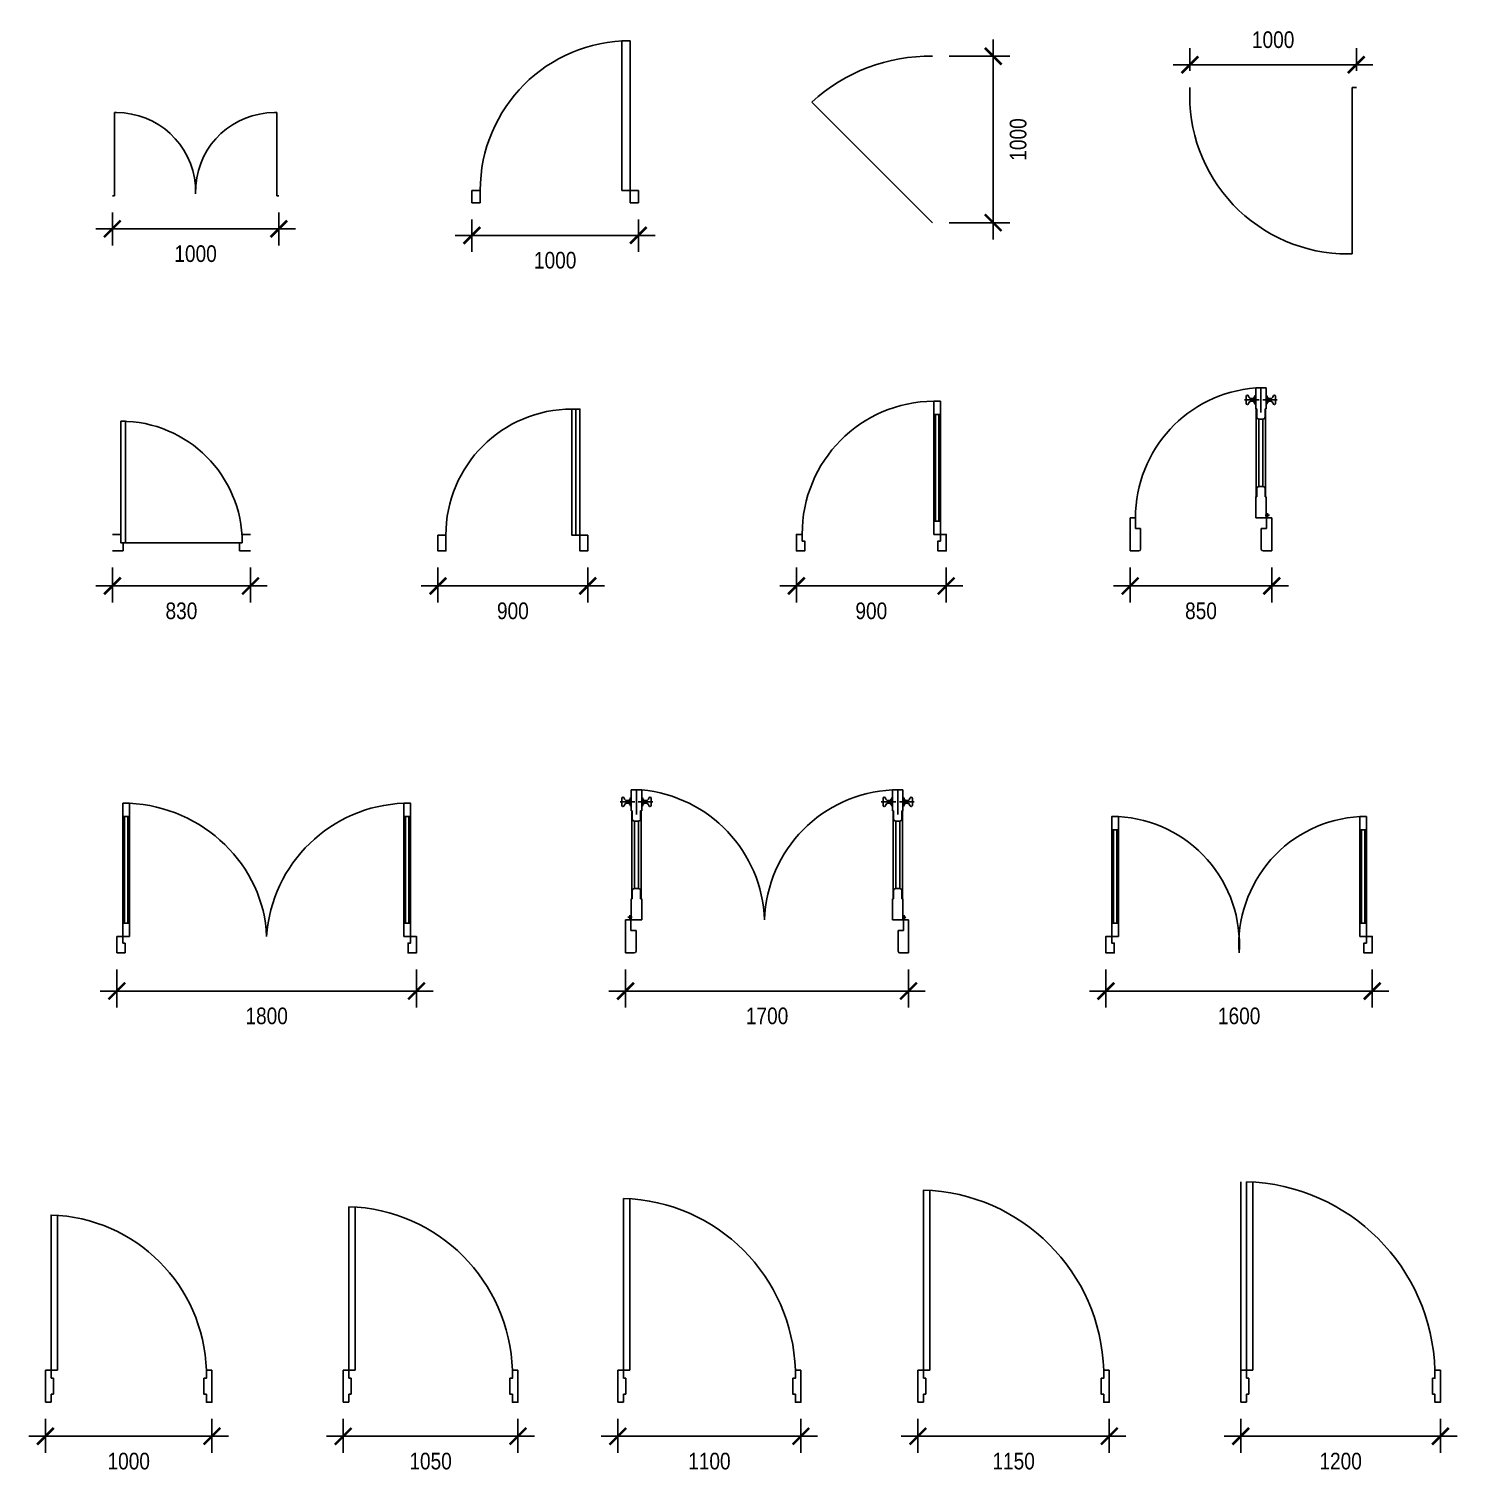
# Model space of a CAD drawing. Header units: millimetres. Extents: x -14129 to 25170, y 11877 to 30307.
# Drawn here: x 16393 to 24975, y 11889 to 20561 of the extents above; entities that cross this region are included whole.
import ezdxf

# ---------------------------------------------------------------- set-up
doc = ezdxf.new("R2010")
doc.units = ezdxf.units.MM
doc.linetypes.add('CENTER', pattern=[2, 1.25, -0.25, 0.25, -0.25])
doc.styles.add('DIM', font='', dxfattribs={"height": 100})
doc.styles.get('DIM').set_extended_font_data('VNI-Helve-Condense')
doc.dimstyles.new('100', dxfattribs={"dimtxt": 100, "dimasz": 100, "dimexe": 100, "dimexo": 100, "dimgap": 100, "dimtad": 2, "dimdec": 0, "dimzin": 0, "dimdsep": 46, "dimtxsty": 'DIM', "dimblk": 'ARCHTICK', "dimcen": 100, "dimdle": 100, "dimadec": 0, "dimazin": 0, "dimtfac": 1, "dimtdec": 0, "dimtofl": 0, "dimtmove": 0, "dimatfit": 3, "dimldrblk": 'ARCHTICK', "dimfxl": 1, "dimtolj": 1, "dimtzin": 0, "dimarcsym": 0})

# ---------------------------------------------------------------- blocks, each defined once
blk = doc.blocks.new('A$C72DF01B0')
for p, q in [((50, 100), (0, 100)), ((780, 50), (780, 100)), ((780, 100), (830, 100)), ((65, 0), (65, 50)), ((780, 50), (80, 50)), ((765, 0), (765, 50)), ((65, 0), (0, 0)), ((765, 0), (830, 0))]:
    blk.add_line(p, q)
blk.add_lwpolyline([(50, 780), (80, 780), (80, 50), (50, 50)], close=True)
blk.add_arc((50, 50), 730, 0, 90)
blk = doc.blocks.new('A$C296830DC')
blk.add_line((828.9, 852.6), (828.9, 94.7))
for points in [[(852.6, 94.7), (852.6, 852.6), (805.3, 852.6), (805.3, 94.7)], [(47.4, 94.7), (47.4, 0), (0, 0), (0, 94.7)], [(900, 94.7), (900, 0), (852.6, 0), (852.6, 94.7)]]:
    blk.add_lwpolyline(points, close=True)
blk.add_arc((805.3, 94.7), 757.9, 90, 180)
blk = doc.blocks.new('A$C184E58E8')
for points in [[(825, 900), (825, 820), (865, 820), (865, 900)], [(825, 180), (825, 820), (865, 820), (865, 180)], [(835, 180), (835, 820), (855, 820), (855, 180)], [(825, 100), (825, 180), (865, 180), (865, 100)], [(35, 100), (35, 60), (50, 60), (50, 50), (50, 0), (0, 0), (0, 100)], [(865, 100), (900, 100), (900, 0), (850, 0), (850, 50), (850, 60), (865, 60)]]:
    blk.add_lwpolyline(points, close=True)
blk.add_arc((830, 105), 795, 90.36035, 180.36035)
blk = doc.blocks.new('A$C10AE0ED2')
for p, q in [((816.1, 980), (753.6, 980)), ((753.6, 980), (753.6, 855)), ((784.9, 980), (784.9, 832.2)), ((816.1, 855), (816.1, 980)), ((686.3, 907.3), (774.2, 907.3)), ((696.8, 929.1), (696.8, 907.6)), ((696.8, 886), (696.8, 907.6)), ((723.8, 916.2), (723.8, 907.6)), ((723.8, 898.9), (723.8, 907.6)), ((727.3, 915.8), (727.3, 907.6)), ((736.6, 915.8), (727.3, 915.8)), ((727.3, 899.3), (727.3, 907.6)), ((736.6, 899.3), (727.3, 899.3)), ((742.1, 915.8), (736.6, 915.8)), ((742.1, 899.3), (736.6, 899.3)), ((742.1, 918.8), (742.1, 907.6)), ((742.1, 896.3), (742.1, 907.6)), ((747, 925.5), (747, 907.6)), ((747, 889.7), (747, 907.6)), ((883.5, 907.3), (795.6, 907.3)), ((822.7, 925.5), (822.7, 907.6)), ((822.7, 889.7), (822.7, 907.6)), ((827.7, 918.8), (827.7, 907.6)), ((827.7, 915.8), (833.1, 915.8)), ((827.7, 896.3), (827.7, 907.6)), ((827.7, 899.3), (833.1, 899.3)), ((833.1, 915.8), (842.4, 915.8)), ((833.1, 899.3), (842.4, 899.3)), ((842.4, 915.8), (842.4, 907.6)), ((842.4, 899.3), (842.4, 907.6)), ((846, 916.2), (846, 907.6)), ((846, 898.9), (846, 907.6)), ((872.9, 929.1), (872.9, 907.6)), ((872.9, 886), (872.9, 907.6)), ((753.6, 855), (759.9, 855)), ((756.8, 325), (756.8, 855)), ((759.9, 855), (759.9, 805.3)), ((772.7, 387.5), (772.7, 792.5)), ((772.7, 792.5), (797, 792.5)), ((797, 792.5), (797, 387.5)), ((809.9, 805.3), (809.9, 855)), ((809.9, 855), (816.1, 855)), ((813, 855), (813, 325)), ((759.9, 325), (759.9, 374.6)), ((772.7, 387.5), (797, 387.5)), ((809.9, 374.6), (809.9, 325)), ((753.6, 325), (759.9, 325)), ((753.6, 200), (753.6, 325)), ((809.9, 325), (816.1, 325)), ((816.1, 325), (816.1, 200)), ((0, 200), (31.3, 200)), ((0, 0), (0, 200)), ((31.3, 200), (31.3, 135)), ((816.1, 200), (753.6, 200)), ((818.8, 200), (818.8, 135)), ((850, 200), (818.8, 200)), ((850, 0), (850, 200)), ((31.3, 135), (62.5, 135)), ((62.5, 135), (62.5, 10.8)), ((818.8, 135), (787.5, 135)), ((787.5, 135), (787.5, 10.8)), ((51.7, 0), (0, 0)), ((798.3, 0), (850, 0))]:
    blk.add_line(p, q)
at = {"linetype": 'CENTER'}
for p, q in [((836.1, 214.7), (810.6, 214.7)), ((823.9, 198.7), (823.9, 227.4))]:
    blk.add_line(p, q, dxfattribs=at)
blk.add_circle((823.9, 214.7), 5.61, dxfattribs=at)
at = {"linetype": 'Continuous', "ltscale": 30}
blk.add_arc((813.5, 200), 782.3, 94.39012, 180, dxfattribs=at)
for centre, radius, start, end in [((704, 928.2), 7.21, 10.18727, 172.47577), ((704, 887), 7.21, 187.52423, 349.81273), ((727.3, 932.3), 16.5, 190.18727, 270), ((727.3, 882.8), 16.5, 90, 169.81273), ((745.7, 919.9), 3.8, 69.58736, 196.43365), ((745.7, 895.2), 3.8, 163.56635, 290.41264), ((756.2, 926.3), 9.16, 106.08772, 185.05738), ((756.2, 888.9), 9.16, 174.94262, 253.91228), ((813.6, 926.3), 9.16, 354.94262, 73.91228), ((813.6, 888.9), 9.16, 286.08772, 5.05738), ((824, 919.9), 3.8, 343.56635, 110.41264), ((824, 895.2), 3.8, 249.58736, 16.43365), ((842.4, 932.3), 16.5, 270, 349.81273), ((842.4, 882.8), 16.5, 10.18727, 90), ((865.8, 928.2), 7.21, 7.52423, 169.81273), ((865.8, 887), 7.21, 190.18727, 352.47577), ((772.7, 805.3), 12.8, 180, 270), ((797, 805.3), 12.8, 270, 0), ((772.7, 374.6), 12.8, 90, 180), ((797, 374.6), 12.8, 0, 90), ((51.7, 10.8), 10.8, 270, 0), ((798.3, 10.8), 10.8, 180, 270)]:
    blk.add_arc(centre, radius, start, end)
blk = doc.blocks.new('_ArchTick')
at = {"color": 0, "linetype": 'ByBlock', "const_width": 0.15}
blk.add_lwpolyline([(-0.5, -0.5), (0.5, 0.5)], dxfattribs=at)
blk = doc.blocks.new('*D128')
at = {"color": 0, "lineweight": -2, "transparency": 16777216}
for p, q in [((16894.9, 17323.4), (16894.9, 17113.3)), ((17724.9, 17323.4), (17724.9, 17113.3)), ((16794.9, 17213.3), (17824.9, 17213.3))]:
    blk.add_line(p, q, dxfattribs=at)
at = {"layer": 'DEFPOINTS', "color": 0, "transparency": 16777216}
for p in [(16894.9, 17423.4), (17724.9, 17423.4), (17724.9, 17213.3)]:
    blk.add_point(p, dxfattribs=at)
at = {"color": 0, "lineweight": -2, "transparency": 16777216, "xscale": 100, "yscale": 100, "zscale": 100, "rotation": 180}
blk.add_blockref('_ArchTick', (16894.9, 17213.3), dxfattribs=at)
at = {"color": 0, "lineweight": -2, "transparency": 16777216, "xscale": 100, "yscale": 100, "zscale": 100}
blk.add_blockref('_ArchTick', (17724.9, 17213.3), dxfattribs=at)
at = {"color": 0, "transparency": 16777216, "insert": (17309.9, 17063.3), "char_height": 100, "attachment_point": 5, "style": 'DIM'}
blk.add_mtext('\\A1;830', dxfattribs=at)
blk = doc.blocks.new('*D129')
at = {"color": 0, "lineweight": -2, "transparency": 16777216}
for p, q in [((18851.5, 17323.4), (18851.5, 17113.3)), ((19751.5, 17323.4), (19751.5, 17113.3)), ((18751.5, 17213.3), (19851.5, 17213.3))]:
    blk.add_line(p, q, dxfattribs=at)
at = {"layer": 'DEFPOINTS', "color": 0, "transparency": 16777216}
for p in [(18851.5, 17423.4), (19751.5, 17423.4), (19751.5, 17213.3)]:
    blk.add_point(p, dxfattribs=at)
at = {"color": 0, "lineweight": -2, "transparency": 16777216, "xscale": 100, "yscale": 100, "zscale": 100, "rotation": 180}
blk.add_blockref('_ArchTick', (18851.5, 17213.3), dxfattribs=at)
at = {"color": 0, "lineweight": -2, "transparency": 16777216, "xscale": 100, "yscale": 100, "zscale": 100}
blk.add_blockref('_ArchTick', (19751.5, 17213.3), dxfattribs=at)
at = {"color": 0, "transparency": 16777216, "insert": (19301.5, 17063.3), "char_height": 100, "attachment_point": 5, "style": 'DIM'}
blk.add_mtext('\\A1;900', dxfattribs=at)
blk = doc.blocks.new('*D130')
at = {"color": 0, "lineweight": -2, "transparency": 16777216}
for p, q in [((21005.4, 17323.4), (21005.4, 17113.3)), ((21905.4, 17323.4), (21905.4, 17113.3)), ((20905.4, 17213.3), (22005.4, 17213.3))]:
    blk.add_line(p, q, dxfattribs=at)
at = {"layer": 'DEFPOINTS', "color": 0, "transparency": 16777216}
for p in [(21005.4, 17423.4), (21905.4, 17423.4), (21905.4, 17213.3)]:
    blk.add_point(p, dxfattribs=at)
at = {"color": 0, "lineweight": -2, "transparency": 16777216, "xscale": 100, "yscale": 100, "zscale": 100, "rotation": 180}
blk.add_blockref('_ArchTick', (21005.4, 17213.3), dxfattribs=at)
at = {"color": 0, "lineweight": -2, "transparency": 16777216, "xscale": 100, "yscale": 100, "zscale": 100}
blk.add_blockref('_ArchTick', (21905.4, 17213.3), dxfattribs=at)
at = {"color": 0, "transparency": 16777216, "insert": (21455.4, 17063.3), "char_height": 100, "attachment_point": 5, "style": 'DIM'}
blk.add_mtext('\\A1;900', dxfattribs=at)
blk = doc.blocks.new('*D131')
at = {"color": 0, "lineweight": -2, "transparency": 16777216}
for p, q in [((23011.3, 17323.4), (23011.3, 17113.3)), ((23861.3, 17323.4), (23861.3, 17113.3)), ((22911.3, 17213.3), (23961.3, 17213.3))]:
    blk.add_line(p, q, dxfattribs=at)
at = {"layer": 'DEFPOINTS', "color": 0, "transparency": 16777216}
for p in [(23011.3, 17423.4), (23861.3, 17423.4), (23861.3, 17213.3)]:
    blk.add_point(p, dxfattribs=at)
at = {"color": 0, "lineweight": -2, "transparency": 16777216, "xscale": 100, "yscale": 100, "zscale": 100, "rotation": 180}
blk.add_blockref('_ArchTick', (23011.3, 17213.3), dxfattribs=at)
at = {"color": 0, "lineweight": -2, "transparency": 16777216, "xscale": 100, "yscale": 100, "zscale": 100}
blk.add_blockref('_ArchTick', (23861.3, 17213.3), dxfattribs=at)
at = {"color": 0, "transparency": 16777216, "insert": (23436.3, 17063.3), "char_height": 100, "attachment_point": 5, "style": 'DIM'}
blk.add_mtext('\\A1;850', dxfattribs=at)
blk = doc.blocks.new('A$C3628088D')
for p, q in [((35, 820), (35, 900)), ((35, 900), (75, 900)), ((75, 900), (75, 820)), ((75, 820), (35, 820)), ((75, 820), (35, 820)), ((35, 820), (35, 180)), ((45, 820), (45, 180)), ((65, 820), (45, 820)), ((65, 180), (65, 820)), ((75, 180), (75, 820)), ((35, 180), (35, 100)), ((75, 180), (35, 180)), ((35, 180), (75, 180)), ((45, 180), (65, 180)), ((75, 100), (75, 180)), ((35, 100), (0, 100)), ((0, 100), (0, 0)), ((35, 60), (35, 100)), ((35, 100), (75, 100)), ((50, 60), (35, 60)), ((50, 50), (50, 60)), ((50, 0), (50, 50)), ((0, 0), (50, 0))]:
    blk.add_line(p, q)
for points in [[(1725, 900), (1725, 820), (1765, 820), (1765, 900)], [(1725, 180), (1725, 820), (1765, 820), (1765, 180)], [(1735, 180), (1735, 820), (1755, 820), (1755, 180)], [(1725, 100), (1725, 180), (1765, 180), (1765, 100)], [(1765, 100), (1800, 100), (1800, 0), (1750, 0), (1750, 50), (1750, 60), (1765, 60)]]:
    blk.add_lwpolyline(points, close=True)
blk.add_arc((1756.5, 42.1), 858.5, 92.10381, 176.13339)
blk.add_ellipse((70, 105), major_axis=(-772.1, 325.5), ratio=0.94084, start_param=-2.726592, end_param=-1.199193)
blk = doc.blocks.new('A$C4CA245AF')
for p, q in [((67.4, 980), (129.9, 980)), ((67.4, 855), (67.4, 980)), ((98.6, 980), (98.6, 832.2)), ((129.9, 980), (129.9, 855)), ((1699.6, 980), (1637.1, 980)), ((1637.1, 980), (1637.1, 855)), ((1668.4, 980), (1668.4, 832.2)), ((1699.6, 855), (1699.6, 980)), ((0, 907.3), (87.9, 907.3)), ((10.6, 929.1), (10.6, 907.6)), ((10.6, 886), (10.6, 907.6)), ((37.5, 916.2), (37.5, 907.6)), ((37.5, 898.9), (37.5, 907.6)), ((41.1, 915.8), (41.1, 907.6)), ((50.3, 915.8), (41.1, 915.8)), ((41.1, 899.3), (41.1, 907.6)), ((50.3, 899.3), (41.1, 899.3)), ((55.8, 915.8), (50.3, 915.8)), ((55.8, 899.3), (50.3, 899.3)), ((55.8, 918.8), (55.8, 907.6)), ((55.8, 896.3), (55.8, 907.6)), ((60.8, 925.5), (60.8, 907.6)), ((60.8, 889.7), (60.8, 907.6)), ((197.2, 907.3), (109.3, 907.3)), ((136.4, 925.5), (136.4, 907.6)), ((136.4, 889.7), (136.4, 907.6)), ((141.4, 918.8), (141.4, 907.6)), ((141.4, 915.8), (146.9, 915.8)), ((141.4, 896.3), (141.4, 907.6)), ((141.4, 899.3), (146.9, 899.3)), ((146.9, 915.8), (156.2, 915.8)), ((146.9, 899.3), (156.2, 899.3)), ((156.2, 915.8), (156.2, 907.6)), ((156.2, 899.3), (156.2, 907.6)), ((159.7, 916.2), (159.7, 907.6)), ((159.7, 898.9), (159.7, 907.6)), ((186.6, 929.1), (186.6, 907.6)), ((186.6, 886), (186.6, 907.6)), ((1569.8, 907.3), (1657.7, 907.3)), ((1580.3, 929.1), (1580.3, 907.6)), ((1580.3, 886), (1580.3, 907.6)), ((1607.3, 916.2), (1607.3, 907.6)), ((1607.3, 898.9), (1607.3, 907.6)), ((1610.8, 915.8), (1610.8, 907.6)), ((1620.1, 915.8), (1610.8, 915.8)), ((1610.8, 899.3), (1610.8, 907.6)), ((1620.1, 899.3), (1610.8, 899.3)), ((1625.6, 915.8), (1620.1, 915.8)), ((1625.6, 899.3), (1620.1, 899.3)), ((1625.6, 918.8), (1625.6, 907.6)), ((1625.6, 896.3), (1625.6, 907.6)), ((1630.5, 925.5), (1630.5, 907.6)), ((1630.5, 889.7), (1630.5, 907.6)), ((1767, 907.3), (1679.1, 907.3)), ((1706.2, 925.5), (1706.2, 907.6)), ((1706.2, 889.7), (1706.2, 907.6)), ((1711.2, 918.8), (1711.2, 907.6)), ((1711.2, 915.8), (1716.6, 915.8)), ((1711.2, 896.3), (1711.2, 907.6)), ((1711.2, 899.3), (1716.6, 899.3)), ((1716.6, 915.8), (1725.9, 915.8)), ((1716.6, 899.3), (1725.9, 899.3)), ((1725.9, 915.8), (1725.9, 907.6)), ((1725.9, 899.3), (1725.9, 907.6)), ((1729.5, 916.2), (1729.5, 907.6)), ((1729.5, 898.9), (1729.5, 907.6)), ((1756.4, 929.1), (1756.4, 907.6)), ((1756.4, 886), (1756.4, 907.6)), ((73.6, 855), (67.4, 855)), ((70.5, 855), (70.5, 325)), ((73.6, 805.3), (73.6, 855)), ((86.5, 792.5), (86.5, 387.5)), ((110.8, 792.5), (86.5, 792.5)), ((110.8, 387.5), (110.8, 792.5)), ((129.9, 855), (123.6, 855)), ((123.6, 855), (123.6, 805.3)), ((126.7, 325), (126.7, 855)), ((1637.1, 855), (1643.4, 855)), ((1640.2, 325), (1640.2, 855)), ((1643.4, 855), (1643.4, 805.3)), ((1656.2, 387.5), (1656.2, 792.5)), ((1656.2, 792.5), (1680.5, 792.5)), ((1680.5, 792.5), (1680.5, 387.5)), ((1693.4, 805.3), (1693.4, 855)), ((1693.4, 855), (1699.6, 855)), ((1696.5, 855), (1696.5, 325)), ((73.6, 374.6), (73.6, 325)), ((110.8, 387.5), (86.5, 387.5)), ((123.6, 325), (123.6, 374.6)), ((1643.4, 325), (1643.4, 374.6)), ((1656.2, 387.5), (1680.5, 387.5)), ((1693.4, 374.6), (1693.4, 325)), ((67.4, 325), (67.4, 200)), ((73.6, 325), (67.4, 325)), ((129.9, 325), (123.6, 325)), ((129.9, 200), (129.9, 325)), ((1637.1, 325), (1643.4, 325)), ((1637.1, 200), (1637.1, 325)), ((1693.4, 325), (1699.6, 325)), ((1699.6, 325), (1699.6, 200)), ((33.5, 200), (64.7, 200)), ((33.5, 0), (33.5, 200)), ((64.7, 200), (64.7, 135)), ((67.4, 200), (129.9, 200)), ((1699.6, 200), (1637.1, 200)), ((1702.2, 200), (1702.2, 135)), ((1733.5, 200), (1702.2, 200)), ((1733.5, 0), (1733.5, 200)), ((64.7, 135), (96, 135)), ((96, 135), (96, 10.8)), ((1702.2, 135), (1671, 135)), ((1671, 135), (1671, 10.8)), ((85.1, 0), (33.5, 0)), ((1681.8, 0), (1733.5, 0))]:
    blk.add_line(p, q)
at = {"linetype": 'CENTER'}
for p, q in [((47.4, 214.7), (72.9, 214.7)), ((59.6, 198.7), (59.6, 227.4)), ((1719.6, 214.7), (1694.1, 214.7)), ((1707.4, 198.7), (1707.4, 227.4))]:
    blk.add_line(p, q, dxfattribs=at)
for centre in [(59.6, 214.7), (1707.4, 214.7)]:
    blk.add_circle(centre, 5.61, dxfattribs=at)
at = {"linetype": 'Continuous', "ltscale": 30}
for centre, radius, start, end in [((55.9, 170.8), 812.5, 2.05691, 84.77637), ((1675.7, 172.6), 808.3, 92.73717, 178.05495)]:
    blk.add_arc(centre, radius, start, end, dxfattribs=at)
for centre, radius, start, end in [((17.7, 928.2), 7.21, 10.18727, 172.47577), ((17.7, 887), 7.21, 187.52423, 349.81273), ((41.1, 932.3), 16.5, 190.18727, 270), ((41.1, 882.8), 16.5, 90, 169.81273), ((59.5, 919.9), 3.8, 69.58736, 196.43365), ((59.5, 895.2), 3.8, 163.56635, 290.41264), ((69.9, 926.3), 9.16, 106.08772, 185.05738), ((69.9, 888.9), 9.16, 174.94262, 253.91228), ((127.3, 926.3), 9.16, 354.94262, 73.91228), ((127.3, 888.9), 9.16, 286.08772, 5.05738), ((137.8, 919.9), 3.8, 343.56635, 110.41264), ((137.8, 895.2), 3.8, 249.58736, 16.43365), ((156.2, 932.3), 16.5, 270, 349.81273), ((156.2, 882.8), 16.5, 10.18727, 90), ((179.5, 928.2), 7.21, 7.52423, 169.81273), ((179.5, 887), 7.21, 190.18727, 352.47577), ((1587.5, 928.2), 7.21, 10.18727, 172.47577), ((1587.5, 887), 7.21, 187.52423, 349.81273), ((1610.8, 932.3), 16.5, 190.18727, 270), ((1610.8, 882.8), 16.5, 90, 169.81273), ((1629.2, 919.9), 3.8, 69.58736, 196.43365), ((1629.2, 895.2), 3.8, 163.56635, 290.41264), ((1639.6, 926.3), 9.16, 106.08772, 185.05738), ((1639.6, 888.9), 9.16, 174.94262, 253.91228), ((1697.1, 926.3), 9.16, 354.94262, 73.91228), ((1697.1, 888.9), 9.16, 286.08772, 5.05738), ((1707.5, 919.9), 3.8, 343.56635, 110.41264), ((1707.5, 895.2), 3.8, 249.58736, 16.43365), ((1725.9, 932.3), 16.5, 270, 349.81273), ((1725.9, 882.8), 16.5, 10.18727, 90), ((1749.2, 928.2), 7.21, 7.52423, 169.81273), ((1749.2, 887), 7.21, 190.18727, 352.47577), ((86.5, 805.3), 12.8, 180, 270), ((110.8, 805.3), 12.8, 270, 0), ((1656.2, 805.3), 12.8, 180, 270), ((1680.5, 805.3), 12.8, 270, 0), ((86.5, 374.6), 12.8, 90, 180), ((110.8, 374.6), 12.8, 0, 90), ((1656.2, 374.6), 12.8, 90, 180), ((1680.5, 374.6), 12.8, 0, 90), ((85.1, 10.8), 10.8, 270, 0), ((1681.8, 10.8), 10.8, 180, 270)]:
    blk.add_arc(centre, radius, start, end)
blk = doc.blocks.new('A$C55F21943')
for p, q in [((0, 0), (0, 100)), ((1600, 0), (1600, 100))]:
    blk.add_line(p, q)
for points in [[(75, 820), (75, 740), (35, 740), (35, 820)], [(1525, 820), (1525, 740), (1565, 740), (1565, 820)], [(75, 180), (75, 740), (35, 740), (35, 180)], [(65, 180), (65, 740), (45, 740), (45, 180)], [(1525, 180), (1525, 740), (1565, 740), (1565, 180)], [(1535, 180), (1535, 740), (1555, 740), (1555, 180)], [(75, 100), (75, 180), (35, 180), (35, 100)], [(1525, 100), (1525, 180), (1565, 180), (1565, 100)], [(35, 100), (0, 100), (0, 0), (50, 0), (50, 50), (50, 60), (35, 60)], [(1565, 100), (1600, 100), (1600, 0), (1550, 0), (1550, 50), (1550, 60), (1565, 60)]]:
    blk.add_lwpolyline(points, close=True)
for centre, start, end in [((32.1, 51.6), 356.1547, 86.80808), ((1567.9, 51.6), 93.19192, 183.8453)]:
    blk.add_arc(centre, 769.6, start, end)
blk = doc.blocks.new('*D136')
at = {"color": 0, "lineweight": -2, "transparency": 16777216}
for p, q in [((16922.1, 14908), (16922.1, 14679.5)), ((18722.1, 14908), (18722.1, 14679.5)), ((16822.1, 14779.5), (18822.1, 14779.5))]:
    blk.add_line(p, q, dxfattribs=at)
at = {"layer": 'DEFPOINTS', "color": 0, "transparency": 16777216}
for p in [(16922.1, 15008), (18722.1, 15008), (18722.1, 14779.5)]:
    blk.add_point(p, dxfattribs=at)
at = {"color": 0, "lineweight": -2, "transparency": 16777216, "xscale": 100, "yscale": 100, "zscale": 100, "rotation": 180}
blk.add_blockref('_ArchTick', (16922.1, 14779.5), dxfattribs=at)
at = {"color": 0, "lineweight": -2, "transparency": 16777216, "xscale": 100, "yscale": 100, "zscale": 100}
blk.add_blockref('_ArchTick', (18722.1, 14779.5), dxfattribs=at)
at = {"color": 0, "transparency": 16777216, "insert": (17822.1, 14629.5), "char_height": 100, "attachment_point": 5, "style": 'DIM'}
blk.add_mtext('\\A1;1800', dxfattribs=at)
blk = doc.blocks.new('*D137')
at = {"color": 0, "lineweight": -2, "transparency": 16777216}
for p, q in [((19979, 14908), (19979, 14679.5)), ((21679, 14908), (21679, 14679.5)), ((19879, 14779.5), (21779, 14779.5))]:
    blk.add_line(p, q, dxfattribs=at)
at = {"layer": 'DEFPOINTS', "color": 0, "transparency": 16777216}
for p in [(19979, 15008), (21679, 15008), (21679, 14779.5)]:
    blk.add_point(p, dxfattribs=at)
at = {"color": 0, "lineweight": -2, "transparency": 16777216, "xscale": 100, "yscale": 100, "zscale": 100, "rotation": 180}
blk.add_blockref('_ArchTick', (19979, 14779.5), dxfattribs=at)
at = {"color": 0, "lineweight": -2, "transparency": 16777216, "xscale": 100, "yscale": 100, "zscale": 100}
blk.add_blockref('_ArchTick', (21679, 14779.5), dxfattribs=at)
at = {"color": 0, "transparency": 16777216, "insert": (20829, 14629.5), "char_height": 100, "attachment_point": 5, "style": 'DIM'}
blk.add_mtext('\\A1;1700', dxfattribs=at)
blk = doc.blocks.new('*D138')
at = {"color": 0, "lineweight": -2, "transparency": 16777216}
for p, q in [((22865.5, 14908), (22865.5, 14679.5)), ((24465.5, 14908), (24465.5, 14679.5)), ((22765.5, 14779.5), (24565.5, 14779.5))]:
    blk.add_line(p, q, dxfattribs=at)
at = {"layer": 'DEFPOINTS', "color": 0, "transparency": 16777216}
for p in [(22865.5, 15008), (24465.5, 15008), (24465.5, 14779.5)]:
    blk.add_point(p, dxfattribs=at)
at = {"color": 0, "lineweight": -2, "transparency": 16777216, "xscale": 100, "yscale": 100, "zscale": 100, "rotation": 180}
blk.add_blockref('_ArchTick', (22865.5, 14779.5), dxfattribs=at)
at = {"color": 0, "lineweight": -2, "transparency": 16777216, "xscale": 100, "yscale": 100, "zscale": 100}
blk.add_blockref('_ArchTick', (24465.5, 14779.5), dxfattribs=at)
at = {"color": 0, "transparency": 16777216, "insert": (23665.5, 14629.5), "char_height": 100, "attachment_point": 5, "style": 'DIM'}
blk.add_mtext('\\A1;1600', dxfattribs=at)
blk = doc.blocks.new('A$C68FF2705')
for p, q in [((72, 192), (72, 1124)), ((0, 192), (0, 0)), ((33.6, 192), (0, 192)), ((33.6, 144), (33.6, 192)), ((48, 144), (33.6, 144)), ((48, 48), (48, 144)), ((33.6, 0), (33.6, 48)), ((33.6, 48), (48, 48)), ((0, 0), (33.6, 0))]:
    blk.add_line(p, q)
blk.add_lwpolyline([(33.6, 192), (33.6, 1124.8, -0.396451), (966.4, 192, -0.396451)], format="xyb")
blk.add_lwpolyline([(33.6, 192), (72, 192)])
blk.add_lwpolyline([(1000, 192), (1000, 0), (966.4, 0), (966.4, 48), (952, 48), (952, 144), (966.4, 144), (966.4, 192)], close=True)
blk = doc.blocks.new('A$C1B1175F2')
for p, q in [((33.6, 192), (33.6, 1174.8)), ((72, 192), (72, 1174)), ((0, 192), (0, 0)), ((33.6, 192), (0, 192)), ((33.6, 144), (33.6, 192)), ((48, 144), (33.6, 144)), ((48, 48), (48, 144)), ((33.6, 0), (33.6, 48)), ((33.6, 48), (48, 48)), ((0, 0), (33.6, 0))]:
    blk.add_line(p, q)
blk.add_lwpolyline([(33.6, 192), (72, 192)])
blk.add_lwpolyline([(1050, 192), (1050, 0), (1016.4, 0), (1016.4, 48), (1002, 48), (1002, 144), (1016.4, 144), (1016.4, 192)], close=True)
blk.add_arc((2.8, 161.2), 1014.1, 1.74215, 88.25785)
blk = doc.blocks.new('A$C493F4DA0')
for p, q in [((33.6, 192), (33.6, 1224.8)), ((72, 192), (72, 1224.1)), ((0, 192), (0, 0)), ((33.6, 192), (0, 192)), ((33.6, 144), (33.6, 192)), ((48, 144), (33.6, 144)), ((48, 48), (48, 144)), ((33.6, 0), (33.6, 48)), ((33.6, 48), (48, 48)), ((0, 0), (33.6, 0))]:
    blk.add_line(p, q)
blk.add_lwpolyline([(33.6, 192), (72, 192)])
blk.add_lwpolyline([(1100, 192), (1100, 0), (1066.4, 0), (1066.4, 48), (1052, 48), (1052, 144), (1066.4, 144), (1066.4, 192)], close=True)
blk.add_arc((1.3, 159.7), 1065.6, 1.73672, 88.26328)
blk = doc.blocks.new('A$C6F873924')
for p, q in [((33.6, 192), (33.6, 1274.8)), ((72, 192), (72, 1272.9)), ((0, 192), (0, 0)), ((33.6, 192), (0, 192)), ((33.6, 144), (33.6, 192)), ((48, 144), (33.6, 144)), ((48, 48), (48, 144)), ((33.6, 0), (33.6, 48)), ((33.6, 48), (48, 48)), ((0, 0), (33.6, 0))]:
    blk.add_line(p, q)
blk.add_lwpolyline([(33.6, 192), (72, 192)])
blk.add_lwpolyline([(1150, 192), (1150, 0), (1116.4, 0), (1116.4, 48), (1102, 48), (1102, 144), (1116.4, 144), (1116.4, 192)], close=True)
blk.add_arc((-1.6, 156.8), 1118.6, 1.72729, 88.27271)
blk = doc.blocks.new('A$C53FE78FD')
for p, q in [((33.6, 192), (33.6, 1324.8)), ((72, 192), (72, 1324.1)), ((0, 192), (0, 0)), ((33.6, 192), (0, 192)), ((33.6, 144), (33.6, 192)), ((48, 144), (33.6, 144)), ((48, 48), (48, 144)), ((33.6, 0), (33.6, 48)), ((33.6, 48), (48, 48)), ((0, 0), (33.6, 0))]:
    blk.add_line(p, q)
blk.add_lwpolyline([(33.6, 192), (72, 192)])
blk.add_lwpolyline([(1200, 192), (1200, 0), (1166.4, 0), (1166.4, 48), (1152, 48), (1152, 144), (1166.4, 144), (1166.4, 192)], close=True)
blk.add_arc((-1.6, 156.8), 1168.6, 1.72729, 88.27271)
blk = doc.blocks.new('*D146')
at = {"color": 0, "lineweight": -2, "transparency": 16777216}
for p, q in [((16493.3, 12208.9), (16493.3, 12004.4)), ((17493.3, 12208.9), (17493.3, 12004.4)), ((16393.3, 12104.4), (17593.3, 12104.4))]:
    blk.add_line(p, q, dxfattribs=at)
at = {"layer": 'DEFPOINTS', "color": 0, "transparency": 16777216}
for p in [(16493.3, 12308.9), (17493.3, 12308.9), (17493.3, 12104.4)]:
    blk.add_point(p, dxfattribs=at)
at = {"color": 0, "lineweight": -2, "transparency": 16777216, "xscale": 100, "yscale": 100, "zscale": 100, "rotation": 180}
blk.add_blockref('_ArchTick', (16493.3, 12104.4), dxfattribs=at)
at = {"color": 0, "lineweight": -2, "transparency": 16777216, "xscale": 100, "yscale": 100, "zscale": 100}
blk.add_blockref('_ArchTick', (17493.3, 12104.4), dxfattribs=at)
at = {"color": 0, "transparency": 16777216, "insert": (16993.3, 11954.4), "char_height": 100, "attachment_point": 5, "style": 'DIM'}
blk.add_mtext('\\A1;1000', dxfattribs=at)
blk = doc.blocks.new('*D147')
at = {"color": 0, "lineweight": -2, "transparency": 16777216}
for p, q in [((18282.1, 12208.9), (18282.1, 12004.4)), ((19332.1, 12208.9), (19332.1, 12004.4)), ((18182.1, 12104.4), (19432.1, 12104.4))]:
    blk.add_line(p, q, dxfattribs=at)
at = {"layer": 'DEFPOINTS', "color": 0, "transparency": 16777216}
for p in [(18282.1, 12308.9), (19332.1, 12308.9), (19332.1, 12104.4)]:
    blk.add_point(p, dxfattribs=at)
at = {"color": 0, "lineweight": -2, "transparency": 16777216, "xscale": 100, "yscale": 100, "zscale": 100, "rotation": 180}
blk.add_blockref('_ArchTick', (18282.1, 12104.4), dxfattribs=at)
at = {"color": 0, "lineweight": -2, "transparency": 16777216, "xscale": 100, "yscale": 100, "zscale": 100}
blk.add_blockref('_ArchTick', (19332.1, 12104.4), dxfattribs=at)
at = {"color": 0, "transparency": 16777216, "insert": (18807.1, 11954.4), "char_height": 100, "attachment_point": 5, "style": 'DIM'}
blk.add_mtext('\\A1;1050', dxfattribs=at)
blk = doc.blocks.new('*D148')
at = {"color": 0, "lineweight": -2, "transparency": 16777216}
for p, q in [((19932.4, 12208.9), (19932.4, 12004.4)), ((21032.4, 12208.9), (21032.4, 12004.4)), ((19832.4, 12104.4), (21132.4, 12104.4))]:
    blk.add_line(p, q, dxfattribs=at)
at = {"layer": 'DEFPOINTS', "color": 0, "transparency": 16777216}
for p in [(19932.4, 12308.9), (21032.4, 12308.9), (21032.4, 12104.4)]:
    blk.add_point(p, dxfattribs=at)
at = {"color": 0, "lineweight": -2, "transparency": 16777216, "xscale": 100, "yscale": 100, "zscale": 100, "rotation": 180}
blk.add_blockref('_ArchTick', (19932.4, 12104.4), dxfattribs=at)
at = {"color": 0, "lineweight": -2, "transparency": 16777216, "xscale": 100, "yscale": 100, "zscale": 100}
blk.add_blockref('_ArchTick', (21032.4, 12104.4), dxfattribs=at)
at = {"color": 0, "transparency": 16777216, "insert": (20482.4, 11954.4), "char_height": 100, "attachment_point": 5, "style": 'DIM'}
blk.add_mtext('\\A1;1100', dxfattribs=at)
blk = doc.blocks.new('*D149')
at = {"color": 0, "lineweight": -2, "transparency": 16777216}
for p, q in [((21735.4, 12208.9), (21735.4, 12004.4)), ((22885.4, 12208.9), (22885.4, 12004.4)), ((21635.4, 12104.4), (22985.4, 12104.4))]:
    blk.add_line(p, q, dxfattribs=at)
at = {"layer": 'DEFPOINTS', "color": 0, "transparency": 16777216}
for p in [(21735.4, 12308.9), (22885.4, 12308.9), (22885.4, 12104.4)]:
    blk.add_point(p, dxfattribs=at)
at = {"color": 0, "lineweight": -2, "transparency": 16777216, "xscale": 100, "yscale": 100, "zscale": 100, "rotation": 180}
blk.add_blockref('_ArchTick', (21735.4, 12104.4), dxfattribs=at)
at = {"color": 0, "lineweight": -2, "transparency": 16777216, "xscale": 100, "yscale": 100, "zscale": 100}
blk.add_blockref('_ArchTick', (22885.4, 12104.4), dxfattribs=at)
at = {"color": 0, "transparency": 16777216, "insert": (22310.4, 11954.4), "char_height": 100, "attachment_point": 5, "style": 'DIM'}
blk.add_mtext('\\A1;1150', dxfattribs=at)
blk = doc.blocks.new('*D150')
at = {"color": 0, "lineweight": -2, "transparency": 16777216}
for p, q in [((23675.4, 12208.9), (23675.4, 12004.4)), ((24875.4, 12208.9), (24875.4, 12004.4)), ((23575.4, 12104.4), (24975.4, 12104.4))]:
    blk.add_line(p, q, dxfattribs=at)
at = {"layer": 'DEFPOINTS', "color": 0, "transparency": 16777216}
for p in [(23675.4, 12308.9), (24875.4, 12308.9), (24875.4, 12104.4)]:
    blk.add_point(p, dxfattribs=at)
at = {"color": 0, "lineweight": -2, "transparency": 16777216, "xscale": 100, "yscale": 100, "zscale": 100, "rotation": 180}
blk.add_blockref('_ArchTick', (23675.4, 12104.4), dxfattribs=at)
at = {"color": 0, "lineweight": -2, "transparency": 16777216, "xscale": 100, "yscale": 100, "zscale": 100}
blk.add_blockref('_ArchTick', (24875.4, 12104.4), dxfattribs=at)
at = {"color": 0, "transparency": 16777216, "insert": (24275.4, 11954.4), "char_height": 100, "attachment_point": 5, "style": 'DIM'}
blk.add_mtext('\\A1;1200', dxfattribs=at)
blk = doc.blocks.new('A$C28A267D9')
for p, q in [((25, 500), (12.5, 500)), ((12.5, 500), (12.5, 0)), ((987.5, 500), (975, 500)), ((987.5, 0), (987.5, 500)), ((500, 12.5), (499.1, 62.5)), ((500.9, 62.5), (500, 12.5)), ((12.5, 0), (0, 0)), ((1000, 0), (987.5, 0))]:
    blk.add_line(p, q)
for centre, start, end in [((25, 24.4), 4.59763, 90), ((975, 24.4), 90, 175.40237)]:
    blk.add_arc(centre, 475.6, start, end)
blk = doc.blocks.new('A$C44C20BCD')
for p, q in [((900, 75), (900, 975)), ((900, 975), (950, 975)), ((950, 975), (950, 75)), ((0, 75), (0, 0)), ((50, 75), (0, 75)), ((0, 0), (50, 0)), ((50, 0), (50, 75)), ((950, 75), (900, 75)), ((950, 75), (950, 0)), ((1000, 75), (950, 75)), ((950, 0), (1000, 0)), ((1000, 0), (1000, 75))]:
    blk.add_line(p, q)
blk.add_arc((950, 75), 900, 90, 180)
blk = doc.blocks.new('A$C752666D2')
for p, q in [((1000, 1000), (975, 1000)), ((975, 1000), (975, 0)), ((975, 0), (950, 0))]:
    blk.add_line(p, q)
blk.add_arc((950, 951.3), 951.2, 177.0624, 270)
blk = doc.blocks.new('*D174')
at = {"color": 0, "lineweight": -2, "transparency": 16777216}
for p, q in [((16895, 19457.5), (16895, 19259.3)), ((17895, 19457.5), (17895, 19259.3)), ((16795, 19359.3), (17995, 19359.3))]:
    blk.add_line(p, q, dxfattribs=at)
at = {"layer": 'DEFPOINTS', "color": 0, "transparency": 16777216}
for p in [(16895, 19557.5), (17895, 19557.5), (17895, 19359.3)]:
    blk.add_point(p, dxfattribs=at)
at = {"color": 0, "lineweight": -2, "transparency": 16777216, "xscale": 100, "yscale": 100, "zscale": 100, "rotation": 180}
blk.add_blockref('_ArchTick', (16895, 19359.3), dxfattribs=at)
at = {"color": 0, "lineweight": -2, "transparency": 16777216, "xscale": 100, "yscale": 100, "zscale": 100}
blk.add_blockref('_ArchTick', (17895, 19359.3), dxfattribs=at)
at = {"color": 0, "transparency": 16777216, "insert": (17395, 19209.3), "char_height": 100, "attachment_point": 5, "style": 'DIM'}
blk.add_mtext('\\A1;1000', dxfattribs=at)
blk = doc.blocks.new('*D178')
at = {"color": 0, "lineweight": -2, "transparency": 16777216}
for p, q in [((19055.6, 19414.6), (19055.6, 19220)), ((20055.6, 19414.6), (20055.6, 19220)), ((18955.6, 19320), (20155.6, 19320))]:
    blk.add_line(p, q, dxfattribs=at)
at = {"layer": 'DEFPOINTS', "color": 0, "transparency": 16777216}
for p in [(19055.6, 19514.6), (20055.6, 19514.6), (20055.6, 19320)]:
    blk.add_point(p, dxfattribs=at)
at = {"color": 0, "lineweight": -2, "transparency": 16777216, "xscale": 100, "yscale": 100, "zscale": 100, "rotation": 180}
blk.add_blockref('_ArchTick', (19055.6, 19320), dxfattribs=at)
at = {"color": 0, "lineweight": -2, "transparency": 16777216, "xscale": 100, "yscale": 100, "zscale": 100}
blk.add_blockref('_ArchTick', (20055.6, 19320), dxfattribs=at)
at = {"color": 0, "transparency": 16777216, "insert": (19555.6, 19170), "char_height": 100, "attachment_point": 5, "style": 'DIM'}
blk.add_mtext('\\A1;1000', dxfattribs=at)
blk = doc.blocks.new('*D182')
at = {"color": 0, "lineweight": -2, "transparency": 16777216}
for p, q in [((23369.8, 20308.1), (23369.8, 20445)), ((24369.8, 20308.1), (24369.8, 20445)), ((24469.8, 20345), (23269.8, 20345))]:
    blk.add_line(p, q, dxfattribs=at)
at = {"layer": 'DEFPOINTS', "color": 0, "transparency": 16777216}
for p in [(23369.8, 20345), (23369.8, 20208.1), (24369.8, 20208.1)]:
    blk.add_point(p, dxfattribs=at)
at = {"color": 0, "lineweight": -2, "transparency": 16777216, "xscale": 100, "yscale": 100, "zscale": 100, "rotation": 180}
blk.add_blockref('_ArchTick', (23369.8, 20345), dxfattribs=at)
at = {"color": 0, "lineweight": -2, "transparency": 16777216, "xscale": 100, "yscale": 100, "zscale": 100}
blk.add_blockref('_ArchTick', (24369.8, 20345), dxfattribs=at)
at = {"color": 0, "transparency": 16777216, "insert": (23869.8, 20495), "char_height": 100, "attachment_point": 5, "style": 'DIM'}
blk.add_mtext('\\A1;1000', dxfattribs=at)
blk = doc.blocks.new('*D122')
at = {"color": 0, "lineweight": -2, "transparency": 16777216}
for p, q in [((22187.8, 20496), (22187.8, 19296)), ((21923, 20396), (22287.8, 20396)), ((21923, 19396), (22287.8, 19396))]:
    blk.add_line(p, q, dxfattribs=at)
at = {"layer": 'DEFPOINTS', "color": 0, "transparency": 16777216}
for p in [(21823, 20396), (21823, 19396), (22187.8, 19396)]:
    blk.add_point(p, dxfattribs=at)
at = {"color": 0, "lineweight": -2, "transparency": 16777216, "xscale": 100, "yscale": 100, "zscale": 100}
for p, rotation in [((22187.8, 20396), 90), ((22187.8, 19396), 270)]:
    blk.add_blockref('_ArchTick', p, dxfattribs=dict(at, rotation=rotation))
at = {"color": 0, "transparency": 16777216, "insert": (22337.8, 19896), "char_height": 100, "attachment_point": 5, "rotation": 90, "style": 'DIM'}
blk.add_mtext('\\A1;1000', dxfattribs=at)
blk = doc.blocks.new('A$C632F33FF')
blk.add_line((725, 0), (0, 725))
blk.add_arc((705.9, -43), 1043.1, 88.95357, 132.59094)

msp = doc.modelspace()

# ---------------------------------------------------------------- linework, layer by layer
msp.add_line((23675.4, 12308.9), (23675.4, 13632.9))

# ---------------------------------------------------------------- block references
for name, p in [('A$C44C20BCD', (19055.6, 19514.6)), ('A$C632F33FF', (21098, 19396)), ('A$C752666D2', (23369.8, 19208.1)), ('A$C28A267D9', (16895, 19557.5)), ('A$C10AE0ED2', (23011.3, 17423.4)), ('A$C184E58E8', (21005.4, 17423.4)), ('A$C296830DC', (18851.5, 17423.4)), ('A$C72DF01B0', (16894.9, 17423.4)), ('A$C4CA245AF', (19945.6, 15008)), ('A$C3628088D', (16922.1, 15008)), ('A$C55F21943', (22865.5, 15008)), ('A$C53FE78FD', (23675.4, 12308.9)), ('A$C493F4DA0', (19932.4, 12308.9)), ('A$C6F873924', (21735.4, 12308.9)), ('A$C1B1175F2', (18282.1, 12308.9)), ('A$C68FF2705', (16493.3, 12308.9))]:
    msp.add_blockref(name, p)

# ---------------------------------------------------------------- dimensions: what is measured, and where the dimension line sits
for base, p1, p2, picture, middle in [((23369.8, 20345), (24369.8, 20208.1), (23369.8, 20208.1), '*D182', (23869.8, 20495)), ((17895, 19359.3), (16895, 19557.5), (17895, 19557.5), '*D174', (17395, 19209.3)), ((20055.6, 19320), (19055.6, 19514.6), (20055.6, 19514.6), '*D178', (19555.6, 19170)), ((17724.9, 17213.3), (16894.9, 17423.4), (17724.9, 17423.4), '*D128', (17309.9, 17063.3)), ((19751.5, 17213.3), (18851.5, 17423.4), (19751.5, 17423.4), '*D129', (19301.5, 17063.3)), ((21905.4, 17213.3), (21005.4, 17423.4), (21905.4, 17423.4), '*D130', (21455.4, 17063.3)), ((23861.3, 17213.3), (23011.3, 17423.4), (23861.3, 17423.4), '*D131', (23436.3, 17063.3)), ((18722.1, 14779.5), (16922.1, 15008), (18722.1, 15008), '*D136', (17822.1, 14629.5)), ((21679, 14779.5), (19979, 15008), (21679, 15008), '*D137', (20829, 14629.5)), ((24465.5, 14779.5), (22865.5, 15008), (24465.5, 15008), '*D138', (23665.5, 14629.5)), ((17493.3, 12104.4), (16493.3, 12308.9), (17493.3, 12308.9), '*D146', (16993.3, 11954.4)), ((19332.1, 12104.4), (18282.1, 12308.9), (19332.1, 12308.9), '*D147', (18807.1, 11954.4)), ((21032.4, 12104.4), (19932.4, 12308.9), (21032.4, 12308.9), '*D148', (20482.4, 11954.4)), ((22885.4, 12104.4), (21735.4, 12308.9), (22885.4, 12308.9), '*D149', (22310.4, 11954.4)), ((24875.4, 12104.4), (23675.4, 12308.9), (24875.4, 12308.9), '*D150', (24275.4, 11954.4))]:
    dim = msp.add_linear_dim(base=base, p1=p1, p2=p2, dimstyle='100')
    dim.commit()
    dim.dimension.update_dxf_attribs({"geometry": picture, "text_midpoint": middle})
dim = msp.add_linear_dim(base=(22187.8, 19396), p1=(21823, 20396), p2=(21823, 19396), angle=90, dimstyle='100')
dim.commit()
dim.dimension.update_dxf_attribs({"geometry": '*D122', "text_midpoint": (22337.8, 19896)})

doc.saveas('drawing.dxf')
